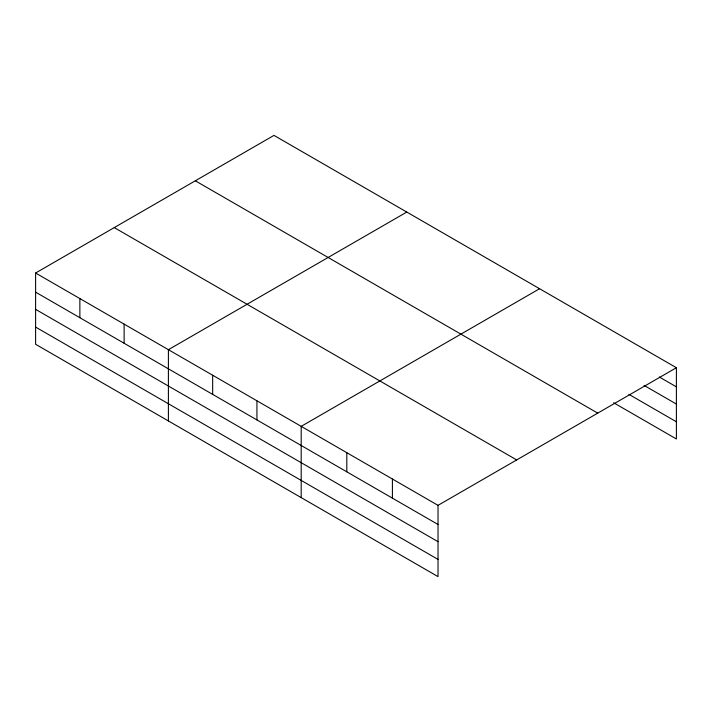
<?xml version="1.0" encoding="UTF-8"?>
<svg xmlns="http://www.w3.org/2000/svg" width="712" height="712" viewBox="0 0 712 712"><rect width="100%" height="100%" fill="white"/><g stroke="black" fill="none" stroke-linecap="round" stroke-linejoin="round"><path stroke-width="1.07" d="M438.022 541.69L438.022 505.351L35.6 273.016L35.6 344.279L438.022 576.613L438.022 541.69L35.6 309.355M35.6 273.016L273.978 135.387L676.4 367.721L676.4 438.984L613.691 402.778M406.783 212.06L168.397 349.69L168.397 420.952M539.58 288.725L301.194 426.355L301.194 497.617M438.022 505.351L676.4 367.721M659.294 376.986L676.4 386.856M644.093 385.406L676.4 404.06M628.892 394.35L676.4 421.78M195.319 180.804L597.733 413.138M114.267 227.6L516.681 459.934M35.6 292.151L438.022 524.486M35.6 327.075L438.022 559.409M392.41 479.016L392.41 498.16M346.806 452.69L346.806 471.825M256.934 400.803L256.934 419.938M212.665 375.242L212.665 394.377M124.128 324.129L124.128 343.264M79.869 298.568L79.869 317.712"/></g></svg>
